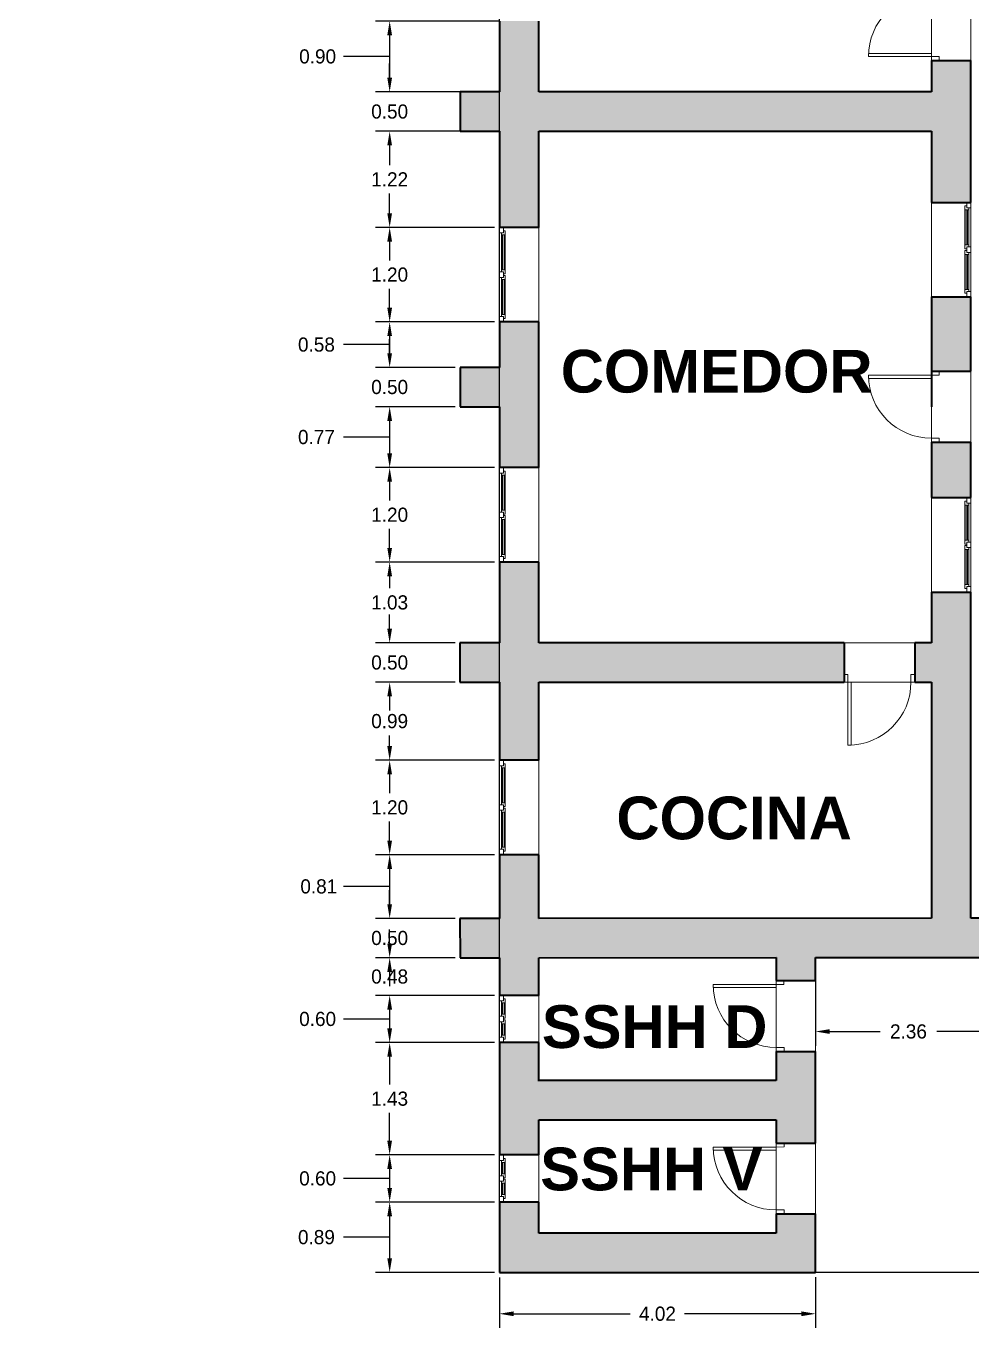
# Model space of a CAD drawing. Header units: metres. Extents: x -73.3 to -50.6, y 0.4 to 33.7.
# Drawn here: x -71.82 to -59.8, y 0.38 to 16.92 of the extents above; entities that cross this region are included whole.
import ezdxf

# ---------------------------------------------------------------- set-up
doc = ezdxf.new("R2010")
doc.units = ezdxf.units.M
doc.header["$MEASUREMENT"] = 0
doc.layers.add('ACOTACION', color=160, linetype='Continuous', lineweight=0)
doc.layers.add('Structural - Bearing_Pen_No__27', color=7, linetype='Continuous', lineweight=35)
for name, color, linetype, lineweight, true_color in [('Annotation - Text_Pen_No__86', 7, 'Continuous', 20, 0x5555ff), ('ARCHICAD Doors_Pen_No__3', 7, 'Continuous', 18, 0xff6600), ('ARCHICAD Windows_Pen_No__3', 7, 'Continuous', 18, 0xff6600), ('Structural - Bearing_Pen_No__160', 7, 'Continuous', 20, 0xb4a35c), ('Structural - Bearing_Pen_No__63', 7, 'Continuous', 18, 0xff9955)]:
    doc.layers.add(name, color=color, linetype=linetype, lineweight=lineweight, true_color=true_color)
for name, color, linetype in [('ARCHICAD Doors', 7, 'Continuous'), ('ARCHICAD Windows', 7, 'Continuous'), ('Structural - Bearing', 7, 'Continuous')]:
    doc.layers.add(name, color=color, linetype=linetype)
doc.styles.add('GENERATED_STYLE_1', font='')
doc.styles.get('GENERATED_STYLE_1').set_extended_font_data('Arial', bold=True)
doc.dimstyles.get("Standard").update_dxf_attribs({"dimtxt": 0.18, "dimasz": 0.18, "dimexe": 0.18, "dimexo": 0.0625, "dimgap": 0.09, "dimtad": 0, "dimtih": 1, "dimtoh": 1, "dimzin": 0, "dimdsep": 46, "dimtxsty": 'Standard', "dimcen": 0.09, "dimadec": 0, "dimazin": 0, "dimtfac": 1, "dimtofl": 0, "dimtmove": 0, "dimatfit": 3, "dimfxl": 1, "dimtolj": 1, "dimtzin": 0, "dimarcsym": 0})

# ---------------------------------------------------------------- blocks, each defined once
blk = doc.blocks.new('IFC Door - Single Swing')
at = {"layer": 'ARCHICAD Doors_Pen_No__3', "color": 30, "linetype": 'Continuous', "lineweight": 18, "true_color": 0xff6600}
for p, q in [((0.4, 0.8), (0.36, 0.8)), ((0.36, 0.8), (0.36, 0)), ((0.4, 0), (0.4, 0.8)), ((-0.45, 0), (-0.4, 0)), ((-0.4, -0.1), (-0.4, 0)), ((0.36, 0), (0.4, 0)), ((0.45, 0), (0.4, 0)), ((0.4, -0.1), (0.4, 0)), ((-0.45, -0.1), (-0.4, -0.1)), ((0.45, -0.1), (0.4, -0.1))]:
    blk.add_line(p, q, dxfattribs=at)
blk.add_arc((0.4, 0), 0.8, 90, 180, dxfattribs=at)
blk = doc.blocks.new('Wall_10', base_point=(-57.276, 5.091))
at = {"layer": 'Structural - Bearing_Pen_No__160', "linetype": 'Continuous', "lineweight": 0, "true_color": 0x5a512e}
for points in [[(-65.806, 5.087), (-65.806, 5.587), (-66.307, 5.587), (-66.306, 5.087)], [(-59.428, 5.09), (-59.428, 5.59), (-65.306, 5.587), (-65.306, 5.087)], [(-57.276, 5.091), (-57.277, 5.591), (-58.528, 5.591), (-58.528, 5.091)]]:
    blk.add_hatch(color=59, dxfattribs=at).paths.add_polyline_path(points)
at = {"layer": 'Structural - Bearing_Pen_No__27', "color": 7, "linetype": 'Continuous', "lineweight": 35}
for p, q in [((-59.428, 5.59), (-59.428, 5.09)), ((-58.528, 5.591), (-58.528, 5.091))]:
    blk.add_line(p, q, dxfattribs=at)
at = {"layer": 'Structural - Bearing_Pen_No__27', "color": 7, "linetype": 'Continuous', "lineweight": 35, "flags": 128}
for points in [[(-65.806, 5.587), (-66.307, 5.587)], [(-66.307, 5.587), (-66.306, 5.087)], [(-60.319, 5.59), (-65.306, 5.587)], [(-59.428, 5.59), (-59.819, 5.59)], [(-58.306, 5.591), (-58.528, 5.591)], [(-57.277, 5.591), (-57.806, 5.591)], [(-57.276, 5.091), (-57.277, 5.591)], [(-66.306, 5.087), (-65.806, 5.087)], [(-65.306, 5.087), (-62.291, 5.089)], [(-61.791, 5.089), (-59.428, 5.09)], [(-58.528, 5.091), (-58.306, 5.091)], [(-57.806, 5.091), (-57.276, 5.091)]]:
    blk.add_lwpolyline(points, dxfattribs=at)
at = {"layer": 'Structural - Bearing_Pen_No__63', "color": 21, "linetype": 'Continuous', "lineweight": 18, "true_color": 0xff9955}
for p, q in [((-58.528, 5.591), (-59.428, 5.59)), ((-59.428, 5.09), (-58.528, 5.091))]:
    blk.add_line(p, q, dxfattribs=at)
at = {"layer": 'ARCHICAD Doors', "color": 21, "linetype": 'Continuous', "lineweight": 18, "true_color": 0xff9955, "rotation": 0.02767243504689279}
blk.add_blockref('IFC Door - Single Swing', (-58.978, 5.59), dxfattribs=at)
blk = doc.blocks.new('IFC Window - Double Panel - Vertical')
at = {"layer": 'ARCHICAD Windows_Pen_No__3', "color": 30, "linetype": 'Continuous', "lineweight": 18, "true_color": 0xff6600}
for p, q in [((-0.6, 0), (-0.53, 0)), ((-0.6, -0.05), (-0.6, 0)), ((-0.53, 0), (-0.53, -0.05)), ((-0.035, 0), (0.035, 0)), ((-0.035, -0.05), (-0.035, 0)), ((0.035, 0), (0.035, -0.05)), ((0.6, 0), (0.53, 0)), ((0.53, 0), (0.53, -0.05)), ((0.6, -0.05), (0.6, 0)), ((-0.53, -0.05), (-0.6, -0.05)), ((-0.53, -0.05), (-0.555, -0.05)), ((-0.555, -0.05), (-0.555, -0.075)), ((-0.555, -0.075), (-0.505, -0.075)), ((-0.505, -0.025), (-0.53, -0.025)), ((-0.53, -0.025), (-0.53, -0.05)), ((-0.505, -0.025), (-0.06, -0.025)), ((-0.505, -0.075), (-0.505, -0.025)), ((-0.505, -0.04), (-0.06, -0.04)), ((-0.505, -0.06), (-0.06, -0.06)), ((-0.505, -0.075), (-0.06, -0.075)), ((-0.06, -0.075), (-0.06, -0.025)), ((-0.06, -0.025), (-0.035, -0.025)), ((-0.01, -0.075), (-0.06, -0.075)), ((-0.035, -0.025), (-0.035, -0.05)), ((0.035, -0.05), (-0.035, -0.05)), ((-0.035, -0.05), (-0.01, -0.05)), ((-0.01, -0.05), (-0.01, -0.075)), ((0.035, -0.05), (0.01, -0.05)), ((0.01, -0.05), (0.01, -0.075)), ((0.01, -0.075), (0.06, -0.075)), ((0.06, -0.025), (0.035, -0.025)), ((0.035, -0.025), (0.035, -0.05)), ((0.06, -0.025), (0.505, -0.025)), ((0.06, -0.075), (0.06, -0.025)), ((0.06, -0.04), (0.505, -0.04)), ((0.06, -0.06), (0.505, -0.06)), ((0.06, -0.075), (0.505, -0.075)), ((0.505, -0.075), (0.505, -0.025)), ((0.505, -0.025), (0.53, -0.025)), ((0.555, -0.075), (0.505, -0.075)), ((0.53, -0.025), (0.53, -0.05)), ((0.53, -0.05), (0.6, -0.05)), ((0.53, -0.05), (0.555, -0.05)), ((0.555, -0.05), (0.555, -0.075))]:
    blk.add_line(p, q, dxfattribs=at)
blk = doc.blocks.new('IFC Window - Double Panel - Vertical_2')
at = {"layer": 'ARCHICAD Windows_Pen_No__3', "color": 30, "linetype": 'Continuous', "lineweight": 18, "true_color": 0xff6600}
for p, q in [((-0.3, 0), (-0.23, 0)), ((-0.3, -0.05), (-0.3, 0)), ((-0.23, 0), (-0.23, -0.05)), ((-0.035, 0), (0.035, 0)), ((-0.035, -0.05), (-0.035, 0)), ((0.035, 0), (0.035, -0.05)), ((0.3, 0), (0.23, 0)), ((0.23, 0), (0.23, -0.05)), ((0.3, -0.05), (0.3, 0)), ((-0.23, -0.05), (-0.3, -0.05)), ((-0.23, -0.05), (-0.255, -0.05)), ((-0.255, -0.05), (-0.255, -0.075)), ((-0.255, -0.075), (-0.205, -0.075)), ((-0.205, -0.025), (-0.23, -0.025)), ((-0.23, -0.025), (-0.23, -0.05)), ((-0.205, -0.025), (-0.06, -0.025)), ((-0.205, -0.075), (-0.205, -0.025)), ((-0.205, -0.04), (-0.06, -0.04)), ((-0.205, -0.06), (-0.06, -0.06)), ((-0.205, -0.075), (-0.06, -0.075)), ((-0.06, -0.075), (-0.06, -0.025)), ((-0.06, -0.025), (-0.035, -0.025)), ((-0.01, -0.075), (-0.06, -0.075)), ((-0.035, -0.025), (-0.035, -0.05)), ((0.035, -0.05), (-0.035, -0.05)), ((-0.035, -0.05), (-0.01, -0.05)), ((-0.01, -0.05), (-0.01, -0.075)), ((0.035, -0.05), (0.01, -0.05)), ((0.01, -0.05), (0.01, -0.075)), ((0.01, -0.075), (0.06, -0.075)), ((0.06, -0.025), (0.035, -0.025)), ((0.035, -0.025), (0.035, -0.05)), ((0.06, -0.025), (0.205, -0.025)), ((0.06, -0.075), (0.06, -0.025)), ((0.06, -0.04), (0.205, -0.04)), ((0.06, -0.06), (0.205, -0.06)), ((0.06, -0.075), (0.205, -0.075)), ((0.205, -0.075), (0.205, -0.025)), ((0.205, -0.025), (0.23, -0.025)), ((0.255, -0.075), (0.205, -0.075)), ((0.23, -0.025), (0.23, -0.05)), ((0.23, -0.05), (0.3, -0.05)), ((0.23, -0.05), (0.255, -0.05)), ((0.255, -0.05), (0.255, -0.075))]:
    blk.add_line(p, q, dxfattribs=at)
blk = doc.blocks.new('Wall_11', base_point=(-65.806, 1.089))
at = {"layer": 'Structural - Bearing_Pen_No__160', "linetype": 'Continuous', "lineweight": 0, "true_color": 0x5a512e}
for points in [[(-65.806, 16.087), (-65.306, 16.087), (-65.306, 16.987), (-65.806, 16.987)], [(-65.806, 14.365), (-65.306, 14.365), (-65.306, 15.587), (-65.806, 15.587)], [(-65.806, 12.587), (-65.306, 12.587), (-65.306, 13.165), (-65.806, 13.165)], [(-65.806, 11.314), (-65.306, 11.314), (-65.306, 12.087), (-65.806, 12.087)], [(-65.806, 9.087), (-65.306, 9.087), (-65.306, 10.114), (-65.806, 10.114)], [(-65.806, 7.596), (-65.306, 7.596), (-65.306, 8.587), (-65.806, 8.587)], [(-65.806, 4.608), (-65.306, 4.608), (-65.306, 6.396), (-65.806, 6.396)], [(-65.806, 2.582), (-65.306, 2.582), (-65.306, 4.008), (-65.806, 4.008)], [(-65.806, 1.089), (-65.306, 1.589), (-65.306, 1.982), (-65.806, 1.982)]]:
    blk.add_hatch(color=59, dxfattribs=at).paths.add_polyline_path(points)
at = {"layer": 'Structural - Bearing_Pen_No__27', "color": 7, "linetype": 'Continuous', "lineweight": 35}
for p, q in [((-65.306, 14.365), (-65.806, 14.365)), ((-65.306, 13.165), (-65.806, 13.165)), ((-65.306, 11.314), (-65.806, 11.314)), ((-65.306, 10.114), (-65.806, 10.114)), ((-65.306, 7.596), (-65.806, 7.596)), ((-65.306, 6.396), (-65.806, 6.396)), ((-65.306, 4.608), (-65.806, 4.608)), ((-65.306, 4.008), (-65.806, 4.008)), ((-65.306, 2.582), (-65.806, 2.582)), ((-65.306, 1.982), (-65.806, 1.982))]:
    blk.add_line(p, q, dxfattribs=at)
at = {"layer": 'Structural - Bearing_Pen_No__27', "color": 7, "linetype": 'Continuous', "lineweight": 35, "flags": 128}
for points in [[(-65.806, 16.987), (-65.806, 16.087)], [(-65.306, 16.087), (-65.306, 16.987)], [(-65.806, 15.587), (-65.806, 14.365)], [(-65.306, 14.365), (-65.306, 15.587)], [(-65.806, 13.165), (-65.806, 12.587)], [(-65.306, 12.587), (-65.306, 13.165)], [(-65.806, 12.087), (-65.806, 11.314)], [(-65.306, 11.314), (-65.306, 12.087)], [(-65.806, 10.114), (-65.806, 9.087)], [(-65.306, 9.087), (-65.306, 10.114)], [(-65.806, 8.587), (-65.806, 7.596)], [(-65.306, 7.596), (-65.306, 8.587)], [(-65.806, 6.396), (-65.806, 5.587)], [(-65.306, 5.587), (-65.306, 6.396)], [(-65.806, 5.087), (-65.806, 4.608)], [(-65.306, 4.608), (-65.306, 5.087)], [(-65.806, 4.008), (-65.806, 2.582)], [(-65.306, 3.529), (-65.306, 4.008)], [(-65.306, 2.582), (-65.306, 3.029)], [(-65.806, 1.982), (-65.806, 1.089)], [(-65.306, 1.589), (-65.306, 1.982)]]:
    blk.add_lwpolyline(points, dxfattribs=at)
at = {"layer": 'Structural - Bearing_Pen_No__63', "color": 21, "linetype": 'Continuous', "lineweight": 18, "true_color": 0xff9955}
for p, q in [((-65.806, 14.365), (-65.806, 13.165)), ((-65.306, 13.165), (-65.306, 14.365)), ((-65.806, 11.314), (-65.806, 10.114)), ((-65.306, 10.114), (-65.306, 11.314)), ((-65.806, 7.596), (-65.806, 6.396)), ((-65.306, 6.396), (-65.306, 7.596)), ((-65.806, 4.608), (-65.806, 4.008)), ((-65.306, 4.008), (-65.306, 4.608)), ((-65.806, 2.582), (-65.806, 1.982)), ((-65.306, 1.982), (-65.306, 2.582))]:
    blk.add_line(p, q, dxfattribs=at)
at = {"layer": 'ARCHICAD Windows', "color": 21, "linetype": 'Continuous', "lineweight": 18, "true_color": 0xff9955, "xscale": -1, "rotation": 90}
blk.add_blockref('IFC Window - Double Panel - Vertical', (-65.806, 13.765), dxfattribs=at)
at = {"layer": 'ARCHICAD Windows', "color": 21, "linetype": 'Continuous', "lineweight": 18, "true_color": 0xff9955, "rotation": 90}
for name, p in [('IFC Window - Double Panel - Vertical', (-65.806, 10.714)), ('IFC Window - Double Panel - Vertical', (-65.806, 6.996)), ('IFC Window - Double Panel - Vertical_2', (-65.806, 4.308)), ('IFC Window - Double Panel - Vertical_2', (-65.806, 2.282))]:
    blk.add_blockref(name, p, dxfattribs=at)
blk = doc.blocks.new('Wall_18', base_point=(-59.819, 23.567))
at = {"layer": 'Structural - Bearing_Pen_No__160', "linetype": 'Continuous', "lineweight": 0, "true_color": 0x5a512e}
for points in [[(-59.819, 16.486), (-60.319, 16.486), (-60.319, 14.683), (-59.819, 14.683)], [(-59.819, 13.483), (-60.319, 13.483), (-60.319, 12.537), (-59.819, 12.537)], [(-59.819, 11.637), (-60.319, 11.637), (-60.319, 10.933), (-59.819, 10.933)], [(-59.819, 9.733), (-60.319, 9.733), (-60.319, 5.59), (-59.819, 5.59)]]:
    blk.add_hatch(color=59, dxfattribs=at).paths.add_polyline_path(points)
at = {"layer": 'Structural - Bearing_Pen_No__27', "color": 7, "linetype": 'Continuous', "lineweight": 35}
for p, q in [((-60.319, 16.486), (-59.819, 16.486)), ((-60.319, 14.683), (-59.819, 14.683)), ((-60.319, 13.483), (-59.819, 13.483)), ((-60.319, 12.537), (-59.819, 12.537)), ((-60.319, 11.637), (-59.819, 11.637)), ((-60.319, 10.933), (-59.819, 10.933)), ((-60.319, 9.733), (-59.819, 9.733))]:
    blk.add_line(p, q, dxfattribs=at)
at = {"layer": 'Structural - Bearing_Pen_No__27', "color": 7, "linetype": 'Continuous', "lineweight": 35, "flags": 128}
for points in [[(-60.319, 16.486), (-60.319, 16.087)], [(-59.819, 14.683), (-59.819, 16.486)], [(-60.319, 15.587), (-60.319, 14.683)], [(-60.319, 13.483), (-60.319, 12.587)], [(-59.819, 12.537), (-59.819, 13.483)], [(-60.319, 11.637), (-60.319, 10.933)], [(-59.819, 10.933), (-59.819, 11.637)], [(-60.319, 9.733), (-60.319, 9.087)], [(-59.819, 5.59), (-59.819, 9.733)], [(-60.319, 8.587), (-60.319, 5.59)]]:
    blk.add_lwpolyline(points, dxfattribs=at)
at = {"layer": 'Structural - Bearing_Pen_No__63', "color": 21, "linetype": 'Continuous', "lineweight": 18, "true_color": 0xff9955}
for p, q in [((-60.319, 17.386), (-60.319, 16.486)), ((-59.819, 16.486), (-59.819, 17.386)), ((-60.319, 14.683), (-60.319, 13.483)), ((-59.819, 13.483), (-59.819, 14.683)), ((-60.319, 12.537), (-60.319, 11.637)), ((-59.819, 11.637), (-59.819, 12.537)), ((-60.319, 10.933), (-60.319, 9.733)), ((-59.819, 9.733), (-59.819, 10.933))]:
    blk.add_line(p, q, dxfattribs=at)
at = {"layer": 'ARCHICAD Doors', "color": 21, "linetype": 'Continuous', "lineweight": 18, "true_color": 0xff9955, "xscale": -1, "rotation": 90}
blk.add_blockref('IFC Door - Single Swing', (-60.319, 16.936), dxfattribs=at)
at = {"layer": 'ARCHICAD Doors', "color": 21, "linetype": 'Continuous', "lineweight": 18, "true_color": 0xff9955, "rotation": 90}
blk.add_blockref('IFC Door - Single Swing', (-60.319, 12.087), dxfattribs=at)
at = {"layer": 'ARCHICAD Windows', "color": 21, "linetype": 'Continuous', "lineweight": 18, "true_color": 0xff9955, "rotation": 270}
blk.add_blockref('IFC Window - Double Panel - Vertical', (-59.819, 14.083), dxfattribs=at)
at = {"layer": 'ARCHICAD Windows', "color": 21, "linetype": 'Continuous', "lineweight": 18, "true_color": 0xff9955, "xscale": -1, "rotation": 270}
blk.add_blockref('IFC Window - Double Panel - Vertical', (-59.819, 10.333), dxfattribs=at)
blk = doc.blocks.new('Wall_19', base_point=(-59.819, 15.587))
at = {"layer": 'Structural - Bearing_Pen_No__160', "linetype": 'Continuous', "lineweight": 0, "true_color": 0x5a512e}
blk.add_hatch(color=59, dxfattribs=at).paths.add_polyline_path([(-60.319, 16.087), (-66.306, 16.087), (-66.306, 15.587), (-60.319, 15.587)])
at = {"layer": 'Structural - Bearing_Pen_No__27', "color": 7, "linetype": 'Continuous', "lineweight": 35, "flags": 128}
for points in [[(-65.806, 16.087), (-66.306, 16.087)], [(-66.306, 16.087), (-66.306, 15.587)], [(-60.319, 16.087), (-65.306, 16.087)], [(-66.306, 15.587), (-65.806, 15.587)], [(-65.306, 15.587), (-60.319, 15.587)]]:
    blk.add_lwpolyline(points, dxfattribs=at)
blk = doc.blocks.new('Wall_20', base_point=(-59.819, 12.087))
at = {"layer": 'Structural - Bearing_Pen_No__27', "color": 7, "linetype": 'Continuous', "lineweight": 35, "flags": 128}
blk.add_lwpolyline([(-60.319, 12.587), (-60.319, 12.087)], dxfattribs=at)
blk = doc.blocks.new('Wall_21', base_point=(-65.306, 12.087))
at = {"layer": 'Structural - Bearing_Pen_No__160', "linetype": 'Continuous', "lineweight": 0, "true_color": 0x5a512e}
blk.add_hatch(color=59, dxfattribs=at).paths.add_polyline_path([(-65.306, 12.587), (-66.306, 12.587), (-66.306, 12.087), (-65.306, 12.087)])
at = {"layer": 'Structural - Bearing_Pen_No__27', "color": 7, "linetype": 'Continuous', "lineweight": 35, "flags": 128}
for points in [[(-65.806, 12.587), (-66.306, 12.587)], [(-66.306, 12.587), (-66.306, 12.087)], [(-65.306, 12.587), (-65.306, 12.587)], [(-65.306, 12.087), (-65.306, 12.587)], [(-66.306, 12.087), (-65.806, 12.087)], [(-65.306, 12.087), (-65.306, 12.087)]]:
    blk.add_lwpolyline(points, dxfattribs=at)
blk = doc.blocks.new('Wall_26', base_point=(-61.791, 5.089))
at = {"layer": 'Structural - Bearing_Pen_No__160', "linetype": 'Continuous', "lineweight": 0, "true_color": 0x5a512e}
for points in [[(-61.791, 5.089), (-62.291, 5.089), (-62.291, 4.797), (-61.791, 4.797)], [(-61.791, 3.897), (-62.291, 3.897), (-62.29, 2.732), (-61.79, 2.732)], [(-61.79, 1.832), (-62.29, 1.832), (-62.29, 1.589), (-61.79, 1.089)]]:
    blk.add_hatch(color=59, dxfattribs=at).paths.add_polyline_path(points)
at = {"layer": 'Structural - Bearing_Pen_No__27', "color": 7, "linetype": 'Continuous', "lineweight": 35}
for p, q in [((-62.291, 4.797), (-61.791, 4.797)), ((-62.291, 3.897), (-61.791, 3.897)), ((-62.29, 2.732), (-61.79, 2.732)), ((-62.29, 1.832), (-61.79, 1.832))]:
    blk.add_line(p, q, dxfattribs=at)
at = {"layer": 'Structural - Bearing_Pen_No__27', "color": 7, "linetype": 'Continuous', "lineweight": 35, "flags": 128}
for points in [[(-62.291, 5.089), (-62.291, 4.797)], [(-61.791, 4.797), (-61.791, 5.089)], [(-62.291, 3.897), (-62.291, 3.529)], [(-61.79, 2.732), (-61.791, 3.897)], [(-62.29, 3.029), (-62.29, 2.732)], [(-62.29, 1.832), (-62.29, 1.589)], [(-61.79, 1.089), (-61.79, 1.832)]]:
    blk.add_lwpolyline(points, dxfattribs=at)
at = {"layer": 'Structural - Bearing_Pen_No__63', "color": 21, "linetype": 'Continuous', "lineweight": 18, "true_color": 0xff9955}
for p, q in [((-62.291, 4.797), (-62.291, 3.897)), ((-61.791, 3.897), (-61.791, 4.797)), ((-62.29, 2.732), (-62.29, 1.832)), ((-61.79, 1.832), (-61.79, 2.732))]:
    blk.add_line(p, q, dxfattribs=at)
at = {"layer": 'ARCHICAD Doors', "color": 21, "linetype": 'Continuous', "lineweight": 18, "true_color": 0xff9955, "rotation": 90.027672435047}
for p in [(-62.291, 4.347), (-62.29, 2.282)]:
    blk.add_blockref('IFC Door - Single Swing', p, dxfattribs=at)
blk = doc.blocks.new('Wall_27', base_point=(-61.79, 1.089))
at = {"layer": 'Structural - Bearing_Pen_No__160', "linetype": 'Continuous', "lineweight": 0, "true_color": 0x5a512e}
blk.add_hatch(color=59, dxfattribs=at).paths.add_polyline_path([(-62.29, 1.589), (-65.306, 1.589), (-65.806, 1.089), (-61.79, 1.089)])
at = {"layer": 'Structural - Bearing_Pen_No__27', "color": 7, "linetype": 'Continuous', "lineweight": 35, "flags": 128}
for points in [[(-62.29, 1.589), (-65.306, 1.589)], [(-65.806, 1.089), (-61.79, 1.089)]]:
    blk.add_lwpolyline(points, dxfattribs=at)
blk = doc.blocks.new('Wall_28', base_point=(-61.79, 3.029))
at = {"layer": 'Structural - Bearing_Pen_No__160', "linetype": 'Continuous', "lineweight": 0, "true_color": 0x5a512e}
blk.add_hatch(color=59, dxfattribs=at).paths.add_polyline_path([(-62.291, 3.529), (-65.306, 3.529), (-65.306, 3.029), (-62.29, 3.029)])
at = {"layer": 'Structural - Bearing_Pen_No__27', "color": 7, "linetype": 'Continuous', "lineweight": 35, "flags": 128}
for points in [[(-62.291, 3.529), (-65.306, 3.529)], [(-65.306, 3.029), (-62.29, 3.029)]]:
    blk.add_lwpolyline(points, dxfattribs=at)
blk = doc.blocks.new('Wall_29', base_point=(-65.806, 3.519))
at = {"layer": 'Structural - Bearing_Pen_No__160', "linetype": 'Continuous', "lineweight": 0, "true_color": 0x5a512e}
blk.add_hatch(color=59, dxfattribs=at).paths.add_polyline_path([(-65.306, 3.519), (-65.306, 3.637), (-65.806, 3.637), (-65.806, 3.519)])
at = {"layer": 'Structural - Bearing_Pen_No__27', "color": 7, "linetype": 'Continuous', "lineweight": 35, "flags": 128}
for points in [[(-65.806, 3.637), (-65.806, 3.519)], [(-65.306, 3.519), (-65.306, 3.637)]]:
    blk.add_lwpolyline(points, dxfattribs=at)
blk = doc.blocks.new('Wall_30', base_point=(-59.819, 8.587))
at = {"layer": 'Structural - Bearing_Pen_No__160', "linetype": 'Continuous', "lineweight": 0, "true_color": 0x5a512e}
for points in [[(-61.428, 8.587), (-61.428, 9.087), (-66.308, 9.087), (-66.308, 8.587)], [(-60.319, 8.587), (-60.319, 9.087), (-60.528, 9.087), (-60.528, 8.587)]]:
    blk.add_hatch(color=59, dxfattribs=at).paths.add_polyline_path(points)
at = {"layer": 'Structural - Bearing_Pen_No__27', "color": 7, "linetype": 'Continuous', "lineweight": 35}
for p, q in [((-61.428, 9.087), (-61.428, 8.587)), ((-60.528, 9.087), (-60.528, 8.587))]:
    blk.add_line(p, q, dxfattribs=at)
at = {"layer": 'Structural - Bearing_Pen_No__27', "color": 7, "linetype": 'Continuous', "lineweight": 35, "flags": 128}
for points in [[(-65.806, 9.087), (-66.308, 9.087)], [(-66.308, 9.087), (-66.308, 8.587)], [(-61.428, 9.087), (-65.306, 9.087)], [(-60.319, 9.087), (-60.528, 9.087)], [(-66.308, 8.587), (-65.806, 8.587)], [(-65.306, 8.587), (-61.428, 8.587)], [(-60.528, 8.587), (-60.319, 8.587)]]:
    blk.add_lwpolyline(points, dxfattribs=at)
at = {"layer": 'Structural - Bearing_Pen_No__63', "color": 21, "linetype": 'Continuous', "lineweight": 18, "true_color": 0xff9955}
for p, q in [((-60.528, 9.087), (-61.428, 9.087)), ((-61.428, 8.587), (-60.528, 8.587))]:
    blk.add_line(p, q, dxfattribs=at)
at = {"layer": 'ARCHICAD Doors', "color": 21, "linetype": 'Continuous', "lineweight": 18, "true_color": 0xff9955, "rotation": 180}
blk.add_blockref('IFC Door - Single Swing', (-60.978, 8.587), dxfattribs=at)
blk = doc.blocks.new('*D71')
at = {"layer": 'ACOTACION', "color": 0, "lineweight": -2, "transparency": 16777216}
for p, q in [((-65.819, 16.987), (-67.38, 16.987)), ((-67.2, 16.807), (-67.2, 16.267)), ((-67.605, 16.537), (-67.785, 16.537)), ((-67.2, 16.537), (-67.605, 16.537)), ((-65.869, 16.087), (-67.38, 16.087))]:
    blk.add_line(p, q, dxfattribs=at)
at = {"layer": 'ACOTACION', "color": 0, "transparency": 16777216}
for points in [[(-67.23, 16.807), (-67.17, 16.807), (-67.2, 16.987)], [(-67.23, 16.267), (-67.17, 16.267), (-67.2, 16.087)]]:
    blk.add_solid(points, dxfattribs=at)
at = {"layer": 'Defpoints', "color": 0, "transparency": 16777216}
for p in [(-65.756, 16.987), (-67.2, 16.087), (-65.806, 16.087)]:
    blk.add_point(p, dxfattribs=at)
at = {"layer": 'ACOTACION', "color": 0, "transparency": 16777216, "insert": (-68.115, 16.537), "char_height": 0.18, "attachment_point": 5}
blk.add_mtext('\\A1;0.90', dxfattribs=at)
blk = doc.blocks.new('*D72')
at = {"layer": 'ACOTACION', "color": 0, "lineweight": -2, "transparency": 16777216}
for p, q in [((-67.2, 16.267), (-67.2, 16.447)), ((-65.869, 16.087), (-67.38, 16.087)), ((-65.869, 15.587), (-67.38, 15.587)), ((-67.2, 15.407), (-67.2, 15.227))]:
    blk.add_line(p, q, dxfattribs=at)
at = {"layer": 'ACOTACION', "color": 0, "transparency": 16777216}
for points in [[(-67.23, 16.267), (-67.17, 16.267), (-67.2, 16.087)], [(-67.23, 15.407), (-67.17, 15.407), (-67.2, 15.587)]]:
    blk.add_solid(points, dxfattribs=at)
at = {"layer": 'Defpoints', "color": 0, "transparency": 16777216}
for p in [(-65.806, 16.087), (-67.2, 15.587), (-65.806, 15.587)]:
    blk.add_point(p, dxfattribs=at)
at = {"layer": 'ACOTACION', "color": 0, "transparency": 16777216, "insert": (-67.2, 15.837), "char_height": 0.18, "attachment_point": 5}
blk.add_mtext('\\A1;0.50', dxfattribs=at)
blk = doc.blocks.new('*D73')
at = {"layer": 'ACOTACION', "color": 0, "lineweight": -2, "transparency": 16777216}
for p, q in [((-65.869, 15.587), (-67.38, 15.587)), ((-67.2, 15.407), (-67.2, 15.156)), ((-67.2, 14.545), (-67.2, 14.796)), ((-65.869, 14.365), (-67.38, 14.365))]:
    blk.add_line(p, q, dxfattribs=at)
at = {"layer": 'ACOTACION', "color": 0, "transparency": 16777216}
for points in [[(-67.23, 15.407), (-67.17, 15.407), (-67.2, 15.587)], [(-67.23, 14.545), (-67.17, 14.545), (-67.2, 14.365)]]:
    blk.add_solid(points, dxfattribs=at)
at = {"layer": 'Defpoints', "color": 0, "transparency": 16777216}
for p in [(-65.806, 15.587), (-67.2, 14.365), (-65.806, 14.365)]:
    blk.add_point(p, dxfattribs=at)
at = {"layer": 'ACOTACION', "color": 0, "transparency": 16777216, "insert": (-67.2, 14.976), "char_height": 0.18, "attachment_point": 5}
blk.add_mtext('\\A1;1.22', dxfattribs=at)
blk = doc.blocks.new('*D74')
at = {"layer": 'ACOTACION', "color": 0, "lineweight": -2, "transparency": 16777216}
for p, q in [((-65.869, 14.365), (-67.38, 14.365)), ((-67.2, 14.185), (-67.2, 13.945)), ((-67.2, 13.345), (-67.2, 13.585)), ((-65.869, 13.165), (-67.38, 13.165))]:
    blk.add_line(p, q, dxfattribs=at)
at = {"layer": 'ACOTACION', "color": 0, "transparency": 16777216}
for points in [[(-67.23, 14.185), (-67.17, 14.185), (-67.2, 14.365)], [(-67.23, 13.345), (-67.17, 13.345), (-67.2, 13.165)]]:
    blk.add_solid(points, dxfattribs=at)
at = {"layer": 'Defpoints', "color": 0, "transparency": 16777216}
for p in [(-65.806, 14.365), (-67.2, 13.165), (-65.806, 13.165)]:
    blk.add_point(p, dxfattribs=at)
at = {"layer": 'ACOTACION', "color": 0, "transparency": 16777216, "insert": (-67.2, 13.765), "char_height": 0.18, "attachment_point": 5}
blk.add_mtext('\\A1;1.20', dxfattribs=at)
blk = doc.blocks.new('*D75')
at = {"layer": 'ACOTACION', "color": 0, "lineweight": -2, "transparency": 16777216}
for p, q in [((-65.869, 13.165), (-67.38, 13.165)), ((-67.2, 12.985), (-67.2, 12.767)), ((-67.605, 12.876), (-67.785, 12.876)), ((-67.2, 12.876), (-67.605, 12.876)), ((-66.368, 12.587), (-67.38, 12.587))]:
    blk.add_line(p, q, dxfattribs=at)
at = {"layer": 'ACOTACION', "color": 0, "transparency": 16777216}
for points in [[(-67.23, 12.985), (-67.17, 12.985), (-67.2, 13.165)], [(-67.23, 12.767), (-67.17, 12.767), (-67.2, 12.587)]]:
    blk.add_solid(points, dxfattribs=at)
at = {"layer": 'Defpoints', "color": 0, "transparency": 16777216}
for p in [(-65.806, 13.165), (-67.2, 12.587), (-66.306, 12.587)]:
    blk.add_point(p, dxfattribs=at)
at = {"layer": 'ACOTACION', "color": 0, "transparency": 16777216, "insert": (-68.13, 12.876), "char_height": 0.18, "attachment_point": 5}
blk.add_mtext('\\A1;0.58', dxfattribs=at)
blk = doc.blocks.new('*D76')
at = {"layer": 'ACOTACION', "color": 0, "lineweight": -2, "transparency": 16777216}
for p, q in [((-67.2, 12.767), (-67.2, 12.947)), ((-66.368, 12.587), (-67.38, 12.587)), ((-66.368, 12.087), (-67.38, 12.087)), ((-67.2, 11.907), (-67.2, 11.727))]:
    blk.add_line(p, q, dxfattribs=at)
at = {"layer": 'ACOTACION', "color": 0, "transparency": 16777216}
for points in [[(-67.23, 12.767), (-67.17, 12.767), (-67.2, 12.587)], [(-67.23, 11.907), (-67.17, 11.907), (-67.2, 12.087)]]:
    blk.add_solid(points, dxfattribs=at)
at = {"layer": 'Defpoints', "color": 0, "transparency": 16777216}
for p in [(-66.306, 12.587), (-67.2, 12.087), (-66.306, 12.087)]:
    blk.add_point(p, dxfattribs=at)
at = {"layer": 'ACOTACION', "color": 0, "transparency": 16777216, "insert": (-67.2, 12.337), "char_height": 0.18, "attachment_point": 5}
blk.add_mtext('\\A1;0.50', dxfattribs=at)
blk = doc.blocks.new('*D77')
at = {"layer": 'ACOTACION', "color": 0, "lineweight": -2, "transparency": 16777216}
for p, q in [((-66.368, 12.087), (-67.38, 12.087)), ((-67.2, 11.907), (-67.2, 11.494)), ((-67.605, 11.701), (-67.785, 11.701)), ((-67.2, 11.701), (-67.605, 11.701)), ((-65.869, 11.314), (-67.38, 11.314))]:
    blk.add_line(p, q, dxfattribs=at)
at = {"layer": 'ACOTACION', "color": 0, "transparency": 16777216}
for points in [[(-67.23, 11.907), (-67.17, 11.907), (-67.2, 12.087)], [(-67.23, 11.494), (-67.17, 11.494), (-67.2, 11.314)]]:
    blk.add_solid(points, dxfattribs=at)
at = {"layer": 'Defpoints', "color": 0, "transparency": 16777216}
for p in [(-66.306, 12.087), (-67.2, 11.314), (-65.806, 11.314)]:
    blk.add_point(p, dxfattribs=at)
at = {"layer": 'ACOTACION', "color": 0, "transparency": 16777216, "insert": (-68.13, 11.701), "char_height": 0.18, "attachment_point": 5}
blk.add_mtext('\\A1;0.77', dxfattribs=at)
blk = doc.blocks.new('*D78')
at = {"layer": 'ACOTACION', "color": 0, "lineweight": -2, "transparency": 16777216}
for p, q in [((-65.869, 11.314), (-67.38, 11.314)), ((-67.2, 11.134), (-67.2, 10.894)), ((-67.2, 10.294), (-67.2, 10.534)), ((-65.869, 10.114), (-67.38, 10.114))]:
    blk.add_line(p, q, dxfattribs=at)
at = {"layer": 'ACOTACION', "color": 0, "transparency": 16777216}
for points in [[(-67.23, 11.134), (-67.17, 11.134), (-67.2, 11.314)], [(-67.23, 10.294), (-67.17, 10.294), (-67.2, 10.114)]]:
    blk.add_solid(points, dxfattribs=at)
at = {"layer": 'Defpoints', "color": 0, "transparency": 16777216}
for p in [(-65.806, 11.314), (-67.2, 10.114), (-65.806, 10.114)]:
    blk.add_point(p, dxfattribs=at)
at = {"layer": 'ACOTACION', "color": 0, "transparency": 16777216, "insert": (-67.2, 10.714), "char_height": 0.18, "attachment_point": 5}
blk.add_mtext('\\A1;1.20', dxfattribs=at)
blk = doc.blocks.new('*D79')
at = {"layer": 'ACOTACION', "color": 0, "lineweight": -2, "transparency": 16777216}
for p, q in [((-65.869, 10.114), (-67.38, 10.114)), ((-67.2, 9.934), (-67.2, 9.78)), ((-67.2, 9.267), (-67.2, 9.42)), ((-66.37, 9.087), (-67.38, 9.087))]:
    blk.add_line(p, q, dxfattribs=at)
at = {"layer": 'ACOTACION', "color": 0, "transparency": 16777216}
for points in [[(-67.23, 9.934), (-67.17, 9.934), (-67.2, 10.114)], [(-67.23, 9.267), (-67.17, 9.267), (-67.2, 9.087)]]:
    blk.add_solid(points, dxfattribs=at)
at = {"layer": 'Defpoints', "color": 0, "transparency": 16777216}
for p in [(-65.806, 10.114), (-67.2, 9.087), (-66.308, 9.087)]:
    blk.add_point(p, dxfattribs=at)
at = {"layer": 'ACOTACION', "color": 0, "transparency": 16777216, "insert": (-67.2, 9.6), "char_height": 0.18, "attachment_point": 5}
blk.add_mtext('\\A1;1.03', dxfattribs=at)
blk = doc.blocks.new('*D80')
at = {"layer": 'ACOTACION', "color": 0, "lineweight": -2, "transparency": 16777216}
for p, q in [((-67.2, 9.267), (-67.2, 9.447)), ((-66.37, 9.087), (-67.38, 9.087)), ((-66.37, 8.587), (-67.38, 8.587)), ((-67.2, 8.407), (-67.2, 8.227))]:
    blk.add_line(p, q, dxfattribs=at)
at = {"layer": 'ACOTACION', "color": 0, "transparency": 16777216}
for points in [[(-67.23, 9.267), (-67.17, 9.267), (-67.2, 9.087)], [(-67.23, 8.407), (-67.17, 8.407), (-67.2, 8.587)]]:
    blk.add_solid(points, dxfattribs=at)
at = {"layer": 'Defpoints', "color": 0, "transparency": 16777216}
for p in [(-66.308, 9.087), (-67.2, 8.587), (-66.308, 8.587)]:
    blk.add_point(p, dxfattribs=at)
at = {"layer": 'ACOTACION', "color": 0, "transparency": 16777216, "insert": (-67.2, 8.837), "char_height": 0.18, "attachment_point": 5}
blk.add_mtext('\\A1;0.50', dxfattribs=at)
blk = doc.blocks.new('*D81')
at = {"layer": 'ACOTACION', "color": 0, "lineweight": -2, "transparency": 16777216}
for p, q in [((-66.37, 8.587), (-67.38, 8.587)), ((-67.2, 8.407), (-67.2, 8.272)), ((-67.2, 7.776), (-67.2, 7.912)), ((-65.869, 7.596), (-67.38, 7.596))]:
    blk.add_line(p, q, dxfattribs=at)
at = {"layer": 'ACOTACION', "color": 0, "transparency": 16777216}
for points in [[(-67.23, 8.407), (-67.17, 8.407), (-67.2, 8.587)], [(-67.23, 7.776), (-67.17, 7.776), (-67.2, 7.596)]]:
    blk.add_solid(points, dxfattribs=at)
at = {"layer": 'Defpoints', "color": 0, "transparency": 16777216}
for p in [(-66.308, 8.587), (-67.2, 7.596), (-65.806, 7.596)]:
    blk.add_point(p, dxfattribs=at)
at = {"layer": 'ACOTACION', "color": 0, "transparency": 16777216, "insert": (-67.2, 8.092), "char_height": 0.18, "attachment_point": 5}
blk.add_mtext('\\A1;0.99', dxfattribs=at)
blk = doc.blocks.new('*D82')
at = {"layer": 'ACOTACION', "color": 0, "lineweight": -2, "transparency": 16777216}
for p, q in [((-65.869, 7.596), (-67.38, 7.596)), ((-67.2, 7.416), (-67.2, 7.176)), ((-67.2, 6.576), (-67.2, 6.816)), ((-65.869, 6.396), (-67.38, 6.396))]:
    blk.add_line(p, q, dxfattribs=at)
at = {"layer": 'ACOTACION', "color": 0, "transparency": 16777216}
for points in [[(-67.23, 7.416), (-67.17, 7.416), (-67.2, 7.596)], [(-67.23, 6.576), (-67.17, 6.576), (-67.2, 6.396)]]:
    blk.add_solid(points, dxfattribs=at)
at = {"layer": 'Defpoints', "color": 0, "transparency": 16777216}
for p in [(-65.806, 7.596), (-67.2, 6.396), (-65.806, 6.396)]:
    blk.add_point(p, dxfattribs=at)
at = {"layer": 'ACOTACION', "color": 0, "transparency": 16777216, "insert": (-67.2, 6.996), "char_height": 0.18, "attachment_point": 5}
blk.add_mtext('\\A1;1.20', dxfattribs=at)
blk = doc.blocks.new('*D83')
at = {"layer": 'ACOTACION', "color": 0, "lineweight": -2, "transparency": 16777216}
for p, q in [((-65.869, 6.396), (-67.38, 6.396)), ((-67.2, 6.216), (-67.2, 5.767)), ((-67.605, 5.992), (-67.785, 5.992)), ((-67.2, 5.992), (-67.605, 5.992)), ((-66.369, 5.587), (-67.38, 5.587))]:
    blk.add_line(p, q, dxfattribs=at)
at = {"layer": 'ACOTACION', "color": 0, "transparency": 16777216}
for points in [[(-67.23, 6.216), (-67.17, 6.216), (-67.2, 6.396)], [(-67.23, 5.767), (-67.17, 5.767), (-67.2, 5.587)]]:
    blk.add_solid(points, dxfattribs=at)
at = {"layer": 'Defpoints', "color": 0, "transparency": 16777216}
for p in [(-65.806, 6.396), (-67.2, 5.587), (-66.307, 5.587)]:
    blk.add_point(p, dxfattribs=at)
at = {"layer": 'ACOTACION', "color": 0, "transparency": 16777216, "insert": (-68.1, 5.992), "char_height": 0.18, "attachment_point": 5}
blk.add_mtext('\\A1;0.81', dxfattribs=at)
blk = doc.blocks.new('*D84')
at = {"layer": 'ACOTACION', "color": 0, "lineweight": -2, "transparency": 16777216}
for p, q in [((-67.2, 5.767), (-67.2, 5.947)), ((-66.369, 5.587), (-67.38, 5.587)), ((-66.369, 5.087), (-67.38, 5.087)), ((-67.2, 4.907), (-67.2, 4.727))]:
    blk.add_line(p, q, dxfattribs=at)
at = {"layer": 'ACOTACION', "color": 0, "transparency": 16777216}
for points in [[(-67.23, 5.767), (-67.17, 5.767), (-67.2, 5.587)], [(-67.23, 4.907), (-67.17, 4.907), (-67.2, 5.087)]]:
    blk.add_solid(points, dxfattribs=at)
at = {"layer": 'Defpoints', "color": 0, "transparency": 16777216}
for p in [(-66.307, 5.587), (-67.2, 5.087), (-66.306, 5.087)]:
    blk.add_point(p, dxfattribs=at)
at = {"layer": 'ACOTACION', "color": 0, "transparency": 16777216, "insert": (-67.2, 5.337), "char_height": 0.18, "attachment_point": 5}
blk.add_mtext('\\A1;0.50', dxfattribs=at)
blk = doc.blocks.new('*D85')
at = {"layer": 'ACOTACION', "color": 0, "lineweight": -2, "transparency": 16777216}
for p, q in [((-67.2, 5.267), (-67.2, 5.447)), ((-66.369, 5.087), (-67.38, 5.087)), ((-65.869, 4.608), (-67.38, 4.608)), ((-67.2, 4.428), (-67.2, 4.248))]:
    blk.add_line(p, q, dxfattribs=at)
at = {"layer": 'ACOTACION', "color": 0, "transparency": 16777216}
for points in [[(-67.23, 5.267), (-67.17, 5.267), (-67.2, 5.087)], [(-67.23, 4.428), (-67.17, 4.428), (-67.2, 4.608)]]:
    blk.add_solid(points, dxfattribs=at)
at = {"layer": 'Defpoints', "color": 0, "transparency": 16777216}
for p in [(-66.306, 5.087), (-67.2, 4.608), (-65.806, 4.608)]:
    blk.add_point(p, dxfattribs=at)
at = {"layer": 'ACOTACION', "color": 0, "transparency": 16777216, "insert": (-67.2, 4.847), "char_height": 0.18, "attachment_point": 5}
blk.add_mtext('\\A1;0.48', dxfattribs=at)
blk = doc.blocks.new('*D86')
at = {"layer": 'ACOTACION', "color": 0, "lineweight": -2, "transparency": 16777216}
for p, q in [((-65.869, 4.608), (-67.38, 4.608)), ((-67.605, 4.308), (-67.785, 4.308)), ((-67.2, 4.308), (-67.605, 4.308)), ((-67.2, 4.428), (-67.2, 4.188)), ((-65.869, 4.008), (-67.38, 4.008))]:
    blk.add_line(p, q, dxfattribs=at)
at = {"layer": 'ACOTACION', "color": 0, "transparency": 16777216}
for points in [[(-67.23, 4.428), (-67.17, 4.428), (-67.2, 4.608)], [(-67.23, 4.188), (-67.17, 4.188), (-67.2, 4.008)]]:
    blk.add_solid(points, dxfattribs=at)
at = {"layer": 'Defpoints', "color": 0, "transparency": 16777216}
for p in [(-65.806, 4.608), (-67.2, 4.008), (-65.806, 4.008)]:
    blk.add_point(p, dxfattribs=at)
at = {"layer": 'ACOTACION', "color": 0, "transparency": 16777216, "insert": (-68.115, 4.308), "char_height": 0.18, "attachment_point": 5}
blk.add_mtext('\\A1;0.60', dxfattribs=at)
blk = doc.blocks.new('*D87')
at = {"layer": 'ACOTACION', "color": 0, "lineweight": -2, "transparency": 16777216}
for p, q in [((-65.869, 4.008), (-67.38, 4.008)), ((-67.2, 3.828), (-67.2, 3.475)), ((-67.2, 2.762), (-67.2, 3.115)), ((-65.869, 2.582), (-67.38, 2.582))]:
    blk.add_line(p, q, dxfattribs=at)
at = {"layer": 'ACOTACION', "color": 0, "transparency": 16777216}
for points in [[(-67.23, 3.828), (-67.17, 3.828), (-67.2, 4.008)], [(-67.23, 2.762), (-67.17, 2.762), (-67.2, 2.582)]]:
    blk.add_solid(points, dxfattribs=at)
at = {"layer": 'Defpoints', "color": 0, "transparency": 16777216}
for p in [(-65.806, 4.008), (-67.2, 2.582), (-65.806, 2.582)]:
    blk.add_point(p, dxfattribs=at)
at = {"layer": 'ACOTACION', "color": 0, "transparency": 16777216, "insert": (-67.2, 3.295), "char_height": 0.18, "attachment_point": 5}
blk.add_mtext('\\A1;1.43', dxfattribs=at)
blk = doc.blocks.new('*D88')
at = {"layer": 'ACOTACION', "color": 0, "lineweight": -2, "transparency": 16777216}
for p, q in [((-65.869, 2.582), (-67.38, 2.582)), ((-67.2, 2.402), (-67.2, 2.162)), ((-67.605, 2.282), (-67.785, 2.282)), ((-67.2, 2.282), (-67.605, 2.282)), ((-65.869, 1.982), (-67.38, 1.982))]:
    blk.add_line(p, q, dxfattribs=at)
at = {"layer": 'ACOTACION', "color": 0, "transparency": 16777216}
for points in [[(-67.23, 2.402), (-67.17, 2.402), (-67.2, 2.582)], [(-67.23, 2.162), (-67.17, 2.162), (-67.2, 1.982)]]:
    blk.add_solid(points, dxfattribs=at)
at = {"layer": 'Defpoints', "color": 0, "transparency": 16777216}
for p in [(-65.806, 2.582), (-67.2, 1.982), (-65.806, 1.982)]:
    blk.add_point(p, dxfattribs=at)
at = {"layer": 'ACOTACION', "color": 0, "transparency": 16777216, "insert": (-68.115, 2.282), "char_height": 0.18, "attachment_point": 5}
blk.add_mtext('\\A1;0.60', dxfattribs=at)
blk = doc.blocks.new('*D89')
at = {"layer": 'ACOTACION', "color": 0, "lineweight": -2, "transparency": 16777216}
for p, q in [((-65.869, 1.982), (-67.38, 1.982)), ((-67.2, 1.802), (-67.2, 1.269)), ((-67.605, 1.536), (-67.785, 1.536)), ((-67.2, 1.536), (-67.605, 1.536)), ((-65.869, 1.089), (-67.38, 1.089))]:
    blk.add_line(p, q, dxfattribs=at)
at = {"layer": 'ACOTACION', "color": 0, "transparency": 16777216}
for points in [[(-67.23, 1.802), (-67.17, 1.802), (-67.2, 1.982)], [(-67.23, 1.269), (-67.17, 1.269), (-67.2, 1.089)]]:
    blk.add_solid(points, dxfattribs=at)
at = {"layer": 'Defpoints', "color": 0, "transparency": 16777216}
for p in [(-65.806, 1.982), (-67.2, 1.089), (-65.806, 1.089)]:
    blk.add_point(p, dxfattribs=at)
at = {"layer": 'ACOTACION', "color": 0, "transparency": 16777216, "insert": (-68.13, 1.536), "char_height": 0.18, "attachment_point": 5}
blk.add_mtext('\\A1;0.89', dxfattribs=at)
blk = doc.blocks.new('*D90')
at = {"layer": 'ACOTACION', "color": 0, "lineweight": -2, "transparency": 16777216}
for p, q in [((-65.806, 1.026), (-65.806, 0.383)), ((-61.79, 1.028), (-61.79, 0.383)), ((-65.626, 0.563), (-64.143, 0.563)), ((-61.97, 0.563), (-63.453, 0.563))]:
    blk.add_line(p, q, dxfattribs=at)
at = {"layer": 'ACOTACION', "color": 0, "transparency": 16777216}
for points in [[(-65.626, 0.593), (-65.626, 0.533), (-65.806, 0.563)], [(-61.97, 0.593), (-61.97, 0.533), (-61.79, 0.563)]]:
    blk.add_solid(points, dxfattribs=at)
at = {"layer": 'Defpoints', "color": 0, "transparency": 16777216}
for p in [(-65.806, 1.089), (-61.79, 1.091), (-61.79, 0.563)]:
    blk.add_point(p, dxfattribs=at)
at = {"layer": 'ACOTACION', "color": 0, "transparency": 16777216, "insert": (-63.798, 0.563), "char_height": 0.18, "attachment_point": 5}
blk.add_mtext('\\A1;4.02', dxfattribs=at)
blk = doc.blocks.new('*D120')
at = {"layer": 'ACOTACION', "color": 0, "lineweight": -2, "transparency": 16777216}
for p, q in [((-61.791, 5.026), (-61.791, 3.969)), ((-59.428, 5.028), (-59.428, 3.969)), ((-61.611, 4.149), (-60.97, 4.149)), ((-59.608, 4.149), (-60.25, 4.149))]:
    blk.add_line(p, q, dxfattribs=at)
at = {"layer": 'ACOTACION', "color": 0, "transparency": 16777216}
for points in [[(-61.611, 4.179), (-61.611, 4.119), (-61.791, 4.149)], [(-59.608, 4.179), (-59.608, 4.119), (-59.428, 4.149)]]:
    blk.add_solid(points, dxfattribs=at)
at = {"layer": 'Defpoints', "color": 0, "transparency": 16777216}
for p in [(-61.791, 5.089), (-59.428, 5.09), (-59.428, 4.149)]:
    blk.add_point(p, dxfattribs=at)
at = {"layer": 'ACOTACION', "color": 0, "transparency": 16777216, "insert": (-60.61, 4.149), "char_height": 0.18, "attachment_point": 5}
blk.add_mtext('\\A1;2.36', dxfattribs=at)

msp = doc.modelspace()

# ---------------------------------------------------------------- linework, layer by layer
msp.add_lwpolyline([(-71.819, 31.591), (-53.319, 31.591), (-53.319, 23.591), (-57.815, 23.589), (-57.806, 1.088), (-61.791, 1.088), (-61.79, 1.089), (-65.806, 1.089), (-65.806, 23.567), (-71.819, 23.567)], close=True)

# ---------------------------------------------------------------- block references
at = {"layer": 'Structural - Bearing', "color": 7, "lineweight": 35}
for name, p in [('Wall_18', (-59.819, 23.567)), ('Wall_11', (-65.806, 1.089)), ('Wall_19', (-59.819, 15.587)), ('Wall_21', (-65.306, 12.087)), ('Wall_20', (-59.819, 12.087)), ('Wall_30', (-59.819, 8.587)), ('Wall_10', (-57.276, 5.091)), ('Wall_26', (-61.791, 5.089)), ('Wall_29', (-65.806, 3.519)), ('Wall_28', (-61.79, 3.029)), ('Wall_27', (-61.79, 1.089))]:
    msp.add_blockref(name, p, dxfattribs=at)

# ---------------------------------------------------------------- texts
at = {"layer": 'Annotation - Text_Pen_No__86', "color": 173, "linetype": 'Continuous', "lineweight": 20, "true_color": 0x5555ff, "char_height": 0.54288, "attachment_point": 2, "style": 'GENERATED_STYLE_1'}
for s, insert in [('\\A1;{\\pqc;\\fArial|b1|i0|c0|p34;COMEDOR}', (-63.046, 12.81)), ('\\A1;{\\pqc;\\fArial|b1|i0|c0|p34;COCINA}', (-62.824, 7.134)), ('\\A1;{\\pqc;\\fArial|b1|i0|c0|p34;SSHH D}', (-63.834, 4.483)), ('\\A1;{\\pqc;\\fArial|b1|i0|c0|p34;SSHH V}', (-63.876, 2.674))]:
    msp.add_mtext(s, dxfattribs=dict(at, insert=insert))

# ---------------------------------------------------------------- dimensions: what is measured, and where the dimension line sits
at = {"layer": 'ACOTACION'}
for base, p1, p2, picture, middle in [((-67.2, 16.087), (-65.756, 16.987), (-65.806, 16.087), '*D71', (-67.875, 16.537)), ((-67.2, 15.587), (-65.806, 16.087), (-65.806, 15.587), '*D72', (-67.2, 15.837)), ((-67.2, 14.365), (-65.806, 15.587), (-65.806, 14.365), '*D73', (-67.2, 14.976)), ((-67.2, 13.165), (-65.806, 14.365), (-65.806, 13.165), '*D74', (-67.2, 13.765)), ((-67.2, 12.587), (-65.806, 13.165), (-66.306, 12.587), '*D75', (-67.875, 12.876)), ((-67.2, 12.087), (-66.306, 12.587), (-66.306, 12.087), '*D76', (-67.2, 12.337)), ((-67.2, 11.314), (-66.306, 12.087), (-65.806, 11.314), '*D77', (-67.875, 11.701)), ((-67.2, 10.114), (-65.806, 11.314), (-65.806, 10.114), '*D78', (-67.2, 10.714)), ((-67.2, 9.087), (-65.806, 10.114), (-66.308, 9.087), '*D79', (-67.2, 9.6)), ((-67.2, 8.587), (-66.308, 9.087), (-66.308, 8.587), '*D80', (-67.2, 8.837)), ((-67.2, 7.596), (-66.308, 8.587), (-65.806, 7.596), '*D81', (-67.2, 8.092)), ((-67.2, 6.396), (-65.806, 7.596), (-65.806, 6.396), '*D82', (-67.2, 6.996)), ((-67.2, 5.587), (-65.806, 6.396), (-66.307, 5.587), '*D83', (-67.875, 5.992)), ((-67.2, 5.087), (-66.307, 5.587), (-66.306, 5.087), '*D84', (-67.2, 5.337)), ((-67.2, 4.608), (-66.306, 5.087), (-65.806, 4.608), '*D85', (-67.2, 4.847)), ((-67.2, 4.008), (-65.806, 4.608), (-65.806, 4.008), '*D86', (-67.875, 4.308)), ((-67.2, 2.582), (-65.806, 4.008), (-65.806, 2.582), '*D87', (-67.2, 3.295)), ((-67.2, 1.982), (-65.806, 2.582), (-65.806, 1.982), '*D88', (-67.875, 2.282)), ((-67.2, 1.089), (-65.806, 1.982), (-65.806, 1.089), '*D89', (-67.875, 1.536))]:
    dim = msp.add_linear_dim(base=base, p1=p1, p2=p2, angle=90, dimstyle='Standard', override={"dimtmove": 1}, dxfattribs=at)
    dim.commit()
    dim.dimension.update_dxf_attribs({"geometry": picture, "text_midpoint": middle})
for base, p1, p2, picture, middle in [((-59.428, 4.149), (-61.791, 5.089), (-59.428, 5.09), '*D120', (-60.61, 4.149)), ((-61.79, 0.563), (-65.806, 1.089), (-61.79, 1.091), '*D90', (-63.798, 0.563))]:
    dim = msp.add_linear_dim(base=base, p1=p1, p2=p2, dimstyle='Standard', override={"dimtmove": 1}, dxfattribs=at)
    dim.commit()
    dim.dimension.update_dxf_attribs({"geometry": picture, "text_midpoint": middle})

doc.saveas('drawing.dxf')
